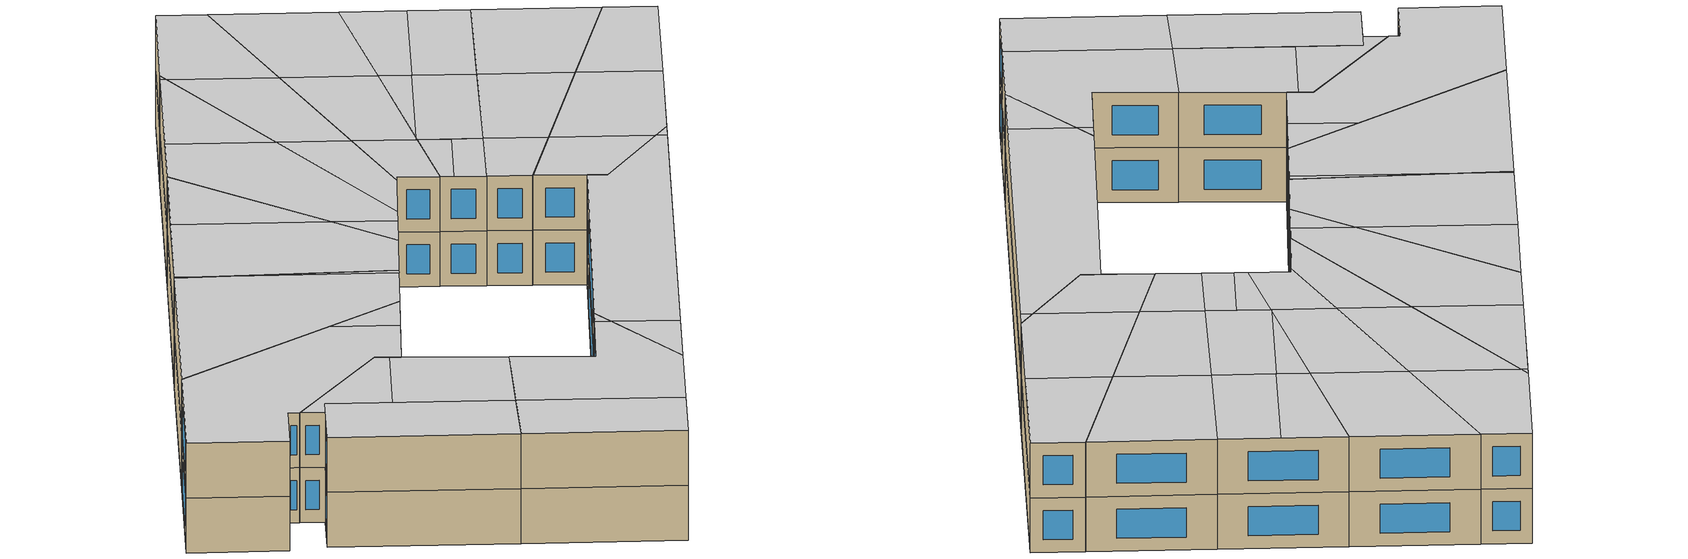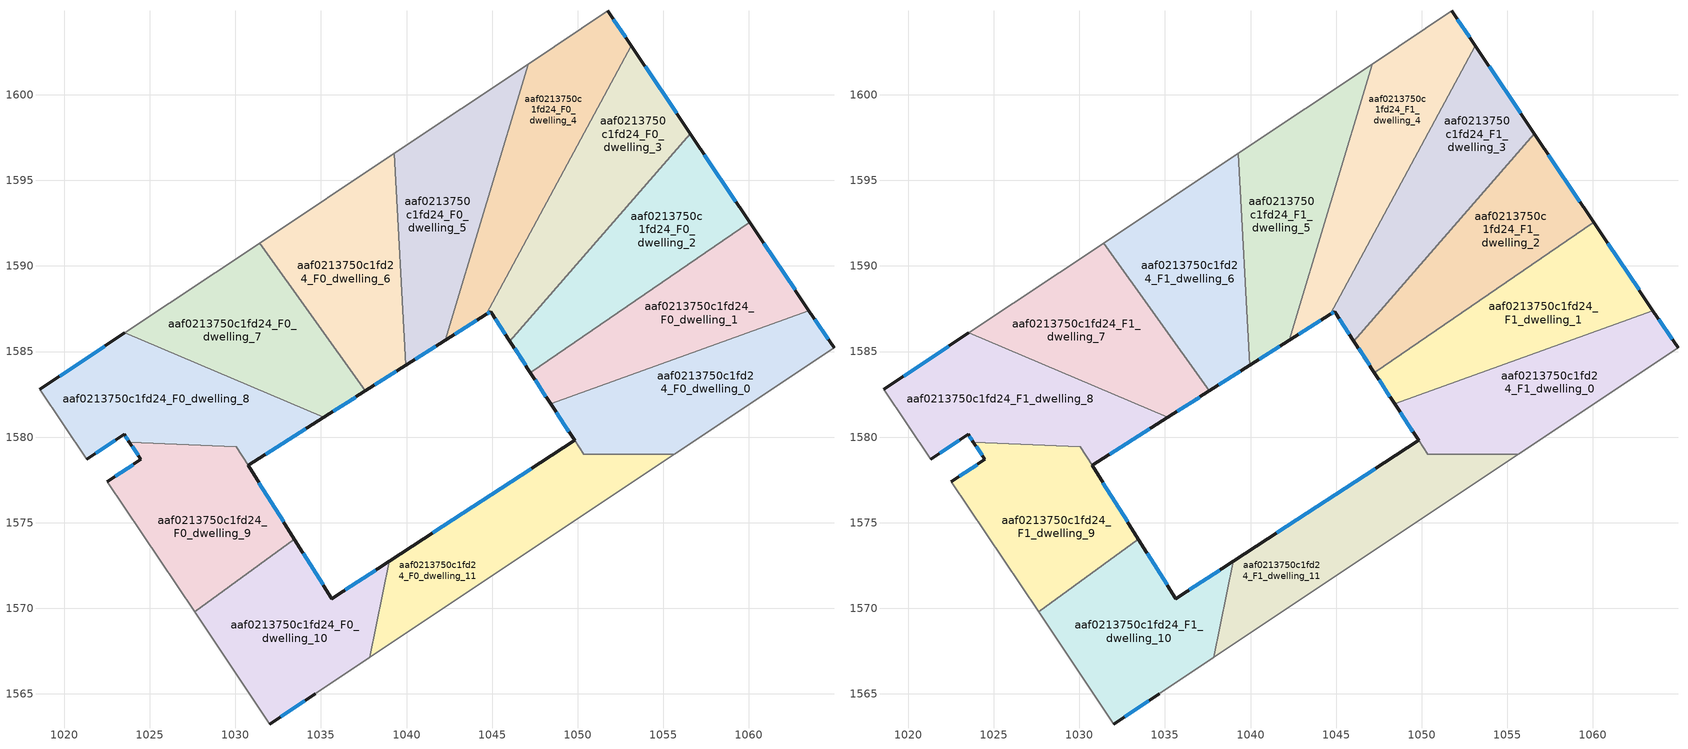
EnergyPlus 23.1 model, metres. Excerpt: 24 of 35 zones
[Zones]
aaf0213750c1fd24_F0_dwelling_0
 floor ground (EU_floor_Construction): 1063.51,1587.4 1064.98,1585.21 1055.64,1578.99 1050.35,1578.99 1048.42,1581.95 z0
 wall outside (EU_wall_Construction): 1064.98,1585.21 1063.51,1587.4 / 1048.42,1581.95 1049.82,1579.81 z0:3
 wall to aaf0213750c1fd24_F0_dwelling_1 (EU_wall_Construction): 1063.51,1587.4 1048.42,1581.95 z0:3
 wall adiabatic (EU_wall_Construction): 1055.64,1578.99 1064.98,1585.21 z0:3
 wall to aaf0213750c1fd24_F0_dwelling_11 (EU_wall_Construction): 1049.82,1579.81 1050.35,1578.99 1055.64,1578.99 z0:3
 window (EU_Window_Construction): 1064.63,1585.72 1063.85,1586.88 / 1048.75,1581.44 1049.49,1580.31 z0.7:2.3
aaf0213750c1fd24_F0_dwelling_1
 floor ground (EU_floor_Construction): 1060.05,1592.55 1063.51,1587.4 1048.42,1581.95 1047.23,1583.77 z0
 wall outside (EU_wall_Construction): 1047.23,1583.77 1048.42,1581.95 / 1063.51,1587.4 1060.05,1592.55 z0:3
 wall to aaf0213750c1fd24_F0_dwelling_2 (EU_wall_Construction): 1060.05,1592.55 1047.23,1583.77 z0:3
 window (EU_Window_Construction): 1047.51,1583.34 1048.15,1582.37 / 1062.7,1588.61 1060.86,1591.34 z0.7:2.3
aaf0213750c1fd24_F0_dwelling_10
 floor ground (EU_floor_Construction): 1038.99,1572.75 1037.85,1567.14 1034.67,1565.02 1032.02,1563.24 1027.62,1569.8 1033.45,1574.04 1035.64,1570.56 z0
 wall outside (EU_wall_Construction): 1038.99,1572.75 1035.64,1570.56 1033.45,1574.04 / 1032.02,1563.24 1034.67,1565.02 z0:3
 wall adiabatic (EU_wall_Construction): 1027.62,1569.8 1032.02,1563.24 / 1034.67,1565.02 1037.85,1567.14 z0:3
 wall to aaf0213750c1fd24_F0_dwelling_9 (EU_wall_Construction): 1033.45,1574.04 1027.62,1569.8 z0:3
 wall to aaf0213750c1fd24_F0_dwelling_11 (EU_wall_Construction): 1037.85,1567.14 1038.99,1572.75 z0:3
 window (EU_Window_Construction): 1035.12,1571.38 1033.97,1573.23 / 1038.2,1572.24 1036.42,1571.08 / 1032.64,1563.66 1034.05,1564.6 z0.7:2.3
aaf0213750c1fd24_F0_dwelling_11
 floor ground (EU_floor_Construction): 1055.64,1578.99 1037.85,1567.14 1038.99,1572.75 1049.82,1579.81 1050.35,1578.99 z0
 wall outside (EU_wall_Construction): 1049.82,1579.81 1038.99,1572.75 z0:3
 wall adiabatic (EU_wall_Construction): 1037.85,1567.14 1055.64,1578.99 z0:3
 window (EU_Window_Construction): 1047.27,1578.15 1041.53,1574.41 z0.7:2.3
aaf0213750c1fd24_F0_dwelling_2
 floor ground (EU_floor_Construction): 1056.59,1597.71 1060.05,1592.55 1047.23,1583.77 1046.03,1585.62 z0
 wall outside (EU_wall_Construction): 1046.03,1585.62 1047.23,1583.77 / 1060.05,1592.55 1056.59,1597.71 z0:3
 wall to aaf0213750c1fd24_F0_dwelling_3 (EU_wall_Construction): 1056.59,1597.71 1046.03,1585.62 z0:3
 window (EU_Window_Construction): 1046.32,1585.18 1046.95,1584.21 / 1059.24,1593.76 1057.4,1596.5 z0.7:2.3
aaf0213750c1fd24_F0_dwelling_3
 floor ground (EU_floor_Construction): 1053.13,1602.88 1056.59,1597.71 1046.03,1585.62 1044.92,1587.33 1044.66,1587.17 z0
 wall outside (EU_wall_Construction): 1044.66,1587.17 1044.92,1587.33 1046.03,1585.62 / 1056.59,1597.71 1053.13,1602.88 z0:3
 wall to aaf0213750c1fd24_F0_dwelling_4 (EU_wall_Construction): 1053.13,1602.88 1044.66,1587.17 z0:3
 window (EU_Window_Construction): 1045.18,1586.93 1045.77,1586.02 / 1044.72,1587.21 1044.86,1587.3 / 1055.78,1598.93 1053.94,1601.66 z0.7:2.3
aaf0213750c1fd24_F0_dwelling_4
 floor ground (EU_floor_Construction): 1051.77,1604.9 1053.13,1602.88 1044.66,1587.17 1042.25,1585.65 1047.11,1601.79 z0
 wall outside (EU_wall_Construction): 1042.25,1585.65 1044.66,1587.17 / 1053.13,1602.88 1051.77,1604.9 z0:3
 wall to aaf0213750c1fd24_F0_dwelling_5 (EU_wall_Construction): 1047.11,1601.79 1042.25,1585.65 z0:3
 wall adiabatic (EU_wall_Construction): 1051.77,1604.9 1047.11,1601.79 z0:3
 window (EU_Window_Construction): 1042.82,1586.01 1044.1,1586.82 / 1052.81,1603.35 1052.09,1604.43 z0.7:2.3
aaf0213750c1fd24_F0_dwelling_5
 floor ground (EU_floor_Construction): 1047.11,1601.79 1042.25,1585.65 1039.96,1584.2 1039.27,1596.57 z0
 wall outside (EU_wall_Construction): 1039.96,1584.2 1042.25,1585.65 z0:3
 wall to aaf0213750c1fd24_F0_dwelling_6 (EU_wall_Construction): 1039.27,1596.57 1039.96,1584.2 z0:3
 wall adiabatic (EU_wall_Construction): 1047.11,1601.79 1039.27,1596.57 z0:3
 window (EU_Window_Construction): 1040.5,1584.54 1041.72,1585.31 z0.7:2.3
aaf0213750c1fd24_F0_dwelling_6
 floor ground (EU_floor_Construction): 1039.27,1596.57 1039.96,1584.2 1037.6,1582.7 1031.42,1591.34 z0
 wall outside (EU_wall_Construction): 1037.6,1582.7 1039.96,1584.2 z0:3
 wall to aaf0213750c1fd24_F0_dwelling_7 (EU_wall_Construction): 1031.42,1591.34 1037.6,1582.7 z0:3
 wall adiabatic (EU_wall_Construction): 1039.27,1596.57 1031.42,1591.34 z0:3
 window (EU_Window_Construction): 1038.16,1583.05 1039.41,1583.85 z0.7:2.3
aaf0213750c1fd24_F0_dwelling_7
 floor ground (EU_floor_Construction): 1031.42,1591.34 1037.6,1582.7 1035.16,1581.16 1023.54,1586.09 z0
 wall outside (EU_wall_Construction): 1035.16,1581.16 1037.6,1582.7 z0:3
 wall to aaf0213750c1fd24_F0_dwelling_8 (EU_wall_Construction): 1023.54,1586.09 1035.16,1581.16 z0:3
 wall adiabatic (EU_wall_Construction): 1031.42,1591.34 1023.54,1586.09 z0:3
 window (EU_Window_Construction): 1035.73,1581.52 1037.03,1582.34 z0.7:2.3
aaf0213750c1fd24_F0_dwelling_8
 floor ground (EU_floor_Construction): 1035.16,1581.16 1030.74,1578.36 1030.07,1579.44 1023.8,1579.72 1023.49,1580.17 1021.32,1578.72 1018.59,1582.79 1023.54,1586.09 z0
 wall outside (EU_wall_Construction): 1021.32,1578.72 1023.49,1580.17 1023.8,1579.72 / 1023.54,1586.09 1018.59,1582.79 / 1030.74,1578.36 1035.16,1581.16 z0:3
 wall adiabatic (EU_wall_Construction): 1018.59,1582.79 1021.32,1578.72 z0:3
 wall to aaf0213750c1fd24_F0_dwelling_9 (EU_wall_Construction): 1030.07,1579.44 1030.74,1578.36 / 1023.8,1579.72 1030.06,1579.44 z0:3
 window (EU_Window_Construction): 1023.57,1580.07 1023.73,1579.82 / 1021.83,1579.06 1022.98,1579.83 / 1022.38,1585.31 1019.75,1583.56 / 1031.78,1579.02 1034.12,1580.5 z0.7:2.3
aaf0213750c1fd24_F0_dwelling_9
 floor ground (EU_floor_Construction): 1030.06,1579.44 1033.45,1574.04 1027.62,1569.8 1022.52,1577.4 1024.48,1578.7 1023.8,1579.72 z0
 wall outside (EU_wall_Construction): 1023.8,1579.72 1024.48,1578.7 1022.52,1577.4 / 1033.45,1574.04 1030.74,1578.36 z0:3
 wall adiabatic (EU_wall_Construction): 1022.52,1577.4 1027.62,1569.8 z0:3
 window (EU_Window_Construction): 1024.02,1578.4 1022.98,1577.7 / 1023.96,1579.48 1024.32,1578.94 / 1032.82,1575.06 1031.38,1577.35 z0.7:2.3
aaf0213750c1fd24_F1_dwelling_0
 floor to aaf0213750c1fd24_F0_dwelling_0 (EU_floor_Construction): 1063.51,1587.4 1064.98,1585.21 1055.64,1578.99 1050.35,1578.99 1048.42,1581.95 z3
 wall outside (EU_wall_Construction): 1064.98,1585.21 1063.51,1587.4 / 1048.42,1581.95 1049.82,1579.81 z3:6
 wall to aaf0213750c1fd24_F1_dwelling_1 (EU_wall_Construction): 1063.51,1587.4 1048.42,1581.95 z3:6
 wall adiabatic (EU_wall_Construction): 1055.64,1578.99 1064.98,1585.21 z3:6
 wall to aaf0213750c1fd24_F1_dwelling_11 (EU_wall_Construction): 1049.82,1579.81 1050.35,1578.99 1055.64,1578.99 z3:6
 window (EU_Window_Construction): 1064.63,1585.72 1063.85,1586.88 / 1048.75,1581.44 1049.49,1580.31 z3.7:5.3
 ceiling to aaf0213750c1fd24_F2_dwelling_2 (EU_floor_Construction): 1059.95,1581.86 1057.67,1585.29 1051.85,1583.18 1054.65,1578.99 1055.64,1578.99 z6
 ceiling to aaf0213750c1fd24_F2_dwelling_0 (EU_floor_Construction): 1064.98,1585.21 1063.51,1587.4 1057.67,1585.29 1059.95,1581.86 z6
 ceiling to aaf0213750c1fd24_F2_dwelling_4 (EU_floor_Construction): 1054.65,1578.99 1051.85,1583.18 1048.43,1581.95 1050.35,1578.99 z6
aaf0213750c1fd24_F1_dwelling_1
 floor to aaf0213750c1fd24_F0_dwelling_1 (EU_floor_Construction): 1060.05,1592.55 1063.51,1587.4 1048.42,1581.95 1047.23,1583.77 z3
 wall outside (EU_wall_Construction): 1047.23,1583.77 1048.42,1581.95 / 1063.51,1587.4 1060.05,1592.55 z3:6
 wall to aaf0213750c1fd24_F1_dwelling_2 (EU_wall_Construction): 1060.05,1592.55 1047.23,1583.77 z3:6
 window (EU_Window_Construction): 1047.51,1583.34 1048.15,1582.37 / 1062.7,1588.61 1060.86,1591.34 z3.7:5.3
 ceiling to aaf0213750c1fd24_F2_dwelling_0 (EU_floor_Construction): 1063.51,1587.4 1060.05,1592.55 1055.09,1589.15 1057.67,1585.29 z6
 ceiling to aaf0213750c1fd24_F2_dwelling_2 (EU_floor_Construction): 1057.67,1585.29 1055.09,1589.15 1050.14,1585.76 1051.85,1583.18 z6
 ceiling to aaf0213750c1fd24_F2_dwelling_4 (EU_floor_Construction): 1051.85,1583.18 1050.14,1585.76 1047.24,1583.77 1048.43,1581.95 z6
aaf0213750c1fd24_F1_dwelling_10
 floor to aaf0213750c1fd24_F0_dwelling_10 (EU_floor_Construction): 1038.99,1572.75 1037.85,1567.14 1034.67,1565.02 1032.02,1563.24 1027.62,1569.8 1033.45,1574.04 1035.64,1570.56 z3
 wall outside (EU_wall_Construction): 1038.99,1572.75 1035.64,1570.56 1033.45,1574.04 / 1032.02,1563.24 1034.67,1565.02 z3:6
 wall adiabatic (EU_wall_Construction): 1027.62,1569.8 1032.02,1563.24 / 1034.67,1565.02 1037.85,1567.14 z3:6
 wall to aaf0213750c1fd24_F1_dwelling_9 (EU_wall_Construction): 1033.45,1574.04 1027.62,1569.8 z3:6
 wall to aaf0213750c1fd24_F1_dwelling_11 (EU_wall_Construction): 1037.85,1567.14 1038.99,1572.75 z3:6
 window (EU_Window_Construction): 1035.12,1571.38 1033.97,1573.23 / 1038.2,1572.24 1036.42,1571.08 / 1032.64,1563.66 1034.05,1564.6 z3.7:5.3
 ceiling to aaf0213750c1fd24_F2_dwelling_8 (EU_floor_Construction): 1037.85,1567.14 1038.77,1571.66 1038.33,1572.32 1035.64,1570.56 1033.45,1574.04 1030.14,1571.63 1034.58,1564.96 1034.67,1565.02 z6
 ceiling to aaf0213750c1fd24_F2_dwelling_4 (EU_floor_Construction): 1038.77,1571.66 1038.99,1572.75 1038.33,1572.32 z6
 ceiling to aaf0213750c1fd24_F2_dwelling_10 (EU_floor_Construction): 1034.58,1564.96 1030.14,1571.63 1027.62,1569.8 1032.02,1563.24 z6
aaf0213750c1fd24_F1_dwelling_11
 floor to aaf0213750c1fd24_F0_dwelling_11 (EU_floor_Construction): 1055.64,1578.99 1037.85,1567.14 1038.99,1572.75 1049.82,1579.81 1050.35,1578.99 z3
 wall outside (EU_wall_Construction): 1049.82,1579.81 1038.99,1572.75 z3:6
 wall adiabatic (EU_wall_Construction): 1037.85,1567.14 1055.64,1578.99 z3:6
 window (EU_Window_Construction): 1047.27,1578.15 1041.53,1574.41 z3.7:5.3
 ceiling to aaf0213750c1fd24_F2_dwelling_4 (EU_floor_Construction): 1054.95,1578.53 1054.65,1578.99 1050.35,1578.99 1049.82,1579.81 1038.99,1572.75 1038.77,1571.66 1040.58,1568.95 z6
 ceiling to aaf0213750c1fd24_F2_dwelling_2 (EU_floor_Construction): 1055.64,1578.99 1054.65,1578.99 1054.95,1578.53 z6
 ceiling to aaf0213750c1fd24_F2_dwelling_8 (EU_floor_Construction): 1040.58,1568.95 1038.77,1571.66 1037.85,1567.14 z6
aaf0213750c1fd24_F1_dwelling_2
 floor to aaf0213750c1fd24_F0_dwelling_2 (EU_floor_Construction): 1056.59,1597.71 1060.05,1592.55 1047.23,1583.77 1046.03,1585.62 z3
 wall outside (EU_wall_Construction): 1046.03,1585.62 1047.23,1583.77 / 1060.05,1592.55 1056.59,1597.71 z3:6
 wall to aaf0213750c1fd24_F1_dwelling_3 (EU_wall_Construction): 1056.59,1597.71 1046.03,1585.62 z3:6
 window (EU_Window_Construction): 1046.32,1585.18 1046.95,1584.21 / 1059.24,1593.76 1057.4,1596.5 z3.7:5.3
 ceiling to aaf0213750c1fd24_F2_dwelling_3 (EU_floor_Construction): 1053.38,1591.73 1052.51,1593.03 1048.57,1588.53 z6
 ceiling to aaf0213750c1fd24_F2_dwelling_0 (EU_floor_Construction): 1060.05,1592.55 1058.39,1595.03 1053.39,1591.7 1055.09,1589.15 z6
 ceiling to aaf0213750c1fd24_F2_dwelling_2 (EU_floor_Construction): 1055.09,1589.15 1053.38,1591.73 1048.57,1588.53 1048.41,1588.34 1050.14,1585.76 z6
 ceiling to aaf0213750c1fd24_F2_dwelling_1 (EU_floor_Construction): 1058.39,1595.03 1056.59,1597.71 1052.51,1593.03 1053.39,1591.7 z6
 ceiling to aaf0213750c1fd24_F2_dwelling_5 (EU_floor_Construction): 1049.3,1587.01 1048.41,1588.34 1046.04,1585.62 1046.39,1585.07 z6
 ceiling to aaf0213750c1fd24_F2_dwelling_4 (EU_floor_Construction): 1050.14,1585.76 1049.3,1587.01 1046.39,1585.07 1047.24,1583.77 z6
aaf0213750c1fd24_F1_dwelling_3
 floor to aaf0213750c1fd24_F0_dwelling_3 (EU_floor_Construction): 1053.13,1602.88 1056.59,1597.71 1046.03,1585.62 1044.92,1587.33 1044.66,1587.17 z3
 wall outside (EU_wall_Construction): 1044.66,1587.17 1044.92,1587.33 1046.03,1585.62 / 1056.59,1597.71 1053.13,1602.88 z3:6
 wall to aaf0213750c1fd24_F1_dwelling_4 (EU_wall_Construction): 1053.13,1602.88 1044.66,1587.17 z3:6
 window (EU_Window_Construction): 1045.18,1586.93 1045.77,1586.02 / 1044.72,1587.21 1044.86,1587.3 / 1055.78,1598.93 1053.94,1601.66 z3.7:5.3
 ceiling to aaf0213750c1fd24_F2_dwelling_5 (EU_floor_Construction): 1046.04,1585.62 1048.41,1588.34 1046.69,1590.93 1044.66,1587.18 1044.92,1587.33 z6
 ceiling to aaf0213750c1fd24_F2_dwelling_3 (EU_floor_Construction): 1048.57,1588.53 1052.51,1593.03 1049.91,1596.92 1046.69,1590.93 1048.38,1588.4 z6
 ceiling adiabatic (EU_roof_Construction): 1052.51,1593.03 1048.57,1588.53 1048.38,1588.4 1046.69,1590.93 1048.41,1588.34 1056.59,1597.71 1053.13,1602.88 1049.91,1596.92 z6
aaf0213750c1fd24_F1_dwelling_4
 floor to aaf0213750c1fd24_F0_dwelling_4 (EU_floor_Construction): 1051.77,1604.9 1053.13,1602.88 1044.66,1587.17 1042.25,1585.65 1047.11,1601.79 z3
 wall outside (EU_wall_Construction): 1042.25,1585.65 1044.66,1587.17 / 1053.13,1602.88 1051.77,1604.9 z3:6
 wall to aaf0213750c1fd24_F1_dwelling_5 (EU_wall_Construction): 1047.11,1601.79 1042.25,1585.65 z3:6
 wall adiabatic (EU_wall_Construction): 1051.77,1604.9 1047.11,1601.79 z3:6
 window (EU_Window_Construction): 1042.82,1586.01 1044.1,1586.82 / 1052.81,1603.35 1052.09,1604.43 z3.7:5.3
 ceiling to aaf0213750c1fd24_F2_dwelling_1 (EU_floor_Construction): 1049.91,1596.92 1053.13,1602.88 1051.77,1604.9 1047.11,1601.79 1046.97,1601.33 z6
 ceiling to aaf0213750c1fd24_F2_dwelling_3 (EU_floor_Construction): 1046.69,1590.93 1049.91,1596.92 1046.97,1601.33 1044.73,1593.87 z6
 ceiling to aaf0213750c1fd24_F2_dwelling_5 (EU_floor_Construction): 1044.66,1587.18 1046.69,1590.93 1044.73,1593.87 1042.25,1585.65 z6
aaf0213750c1fd24_F1_dwelling_5
 floor to aaf0213750c1fd24_F0_dwelling_5 (EU_floor_Construction): 1047.11,1601.79 1042.25,1585.65 1039.96,1584.2 1039.27,1596.57 z3
 wall outside (EU_wall_Construction): 1039.96,1584.2 1042.25,1585.65 z3:6
 wall to aaf0213750c1fd24_F1_dwelling_6 (EU_wall_Construction): 1039.27,1596.57 1039.96,1584.2 z3:6
 wall adiabatic (EU_wall_Construction): 1047.11,1601.79 1039.27,1596.57 z3:6
 window (EU_Window_Construction): 1040.5,1584.54 1041.72,1585.31 z3.7:5.3
 ceiling to aaf0213750c1fd24_F2_dwelling_6 (EU_floor_Construction): 1041.49,1585.16 1039.77,1587.74 1039.96,1584.2 z6
 ceiling to aaf0213750c1fd24_F2_dwelling_5 (EU_floor_Construction): 1042.25,1585.65 1044.73,1593.87 1041.8,1598.26 1039.27,1596.57 1039.77,1587.74 1041.49,1585.16 z6
 ceiling to aaf0213750c1fd24_F2_dwelling_1 (EU_floor_Construction): 1046.97,1601.33 1047.11,1601.79 1046.8,1601.59 z6
 ceiling to aaf0213750c1fd24_F2_dwelling_3 (EU_floor_Construction): 1044.73,1593.87 1046.97,1601.33 1046.8,1601.59 1041.8,1598.26 z6
aaf0213750c1fd24_F1_dwelling_6
 floor to aaf0213750c1fd24_F0_dwelling_6 (EU_floor_Construction): 1039.27,1596.57 1039.96,1584.2 1037.6,1582.7 1031.42,1591.34 z3
 wall outside (EU_wall_Construction): 1037.6,1582.7 1039.96,1584.2 z3:6
 wall to aaf0213750c1fd24_F1_dwelling_7 (EU_wall_Construction): 1031.42,1591.34 1037.6,1582.7 z3:6
 wall adiabatic (EU_wall_Construction): 1039.27,1596.57 1031.42,1591.34 z3:6
 window (EU_Window_Construction): 1038.16,1583.05 1039.41,1583.85 z3.7:5.3
 ceiling to aaf0213750c1fd24_F2_dwelling_7 (EU_floor_Construction): 1032.95,1589.19 1031.49,1591.39 1031.42,1591.34 z6
 ceiling to aaf0213750c1fd24_F2_dwelling_6 (EU_floor_Construction): 1039.96,1584.2 1039.77,1587.74 1035.54,1594.08 1031.49,1591.39 1032.95,1589.19 1037.6,1582.7 z6
 ceiling to aaf0213750c1fd24_F2_dwelling_5 (EU_floor_Construction): 1039.77,1587.74 1039.27,1596.57 1035.54,1594.08 z6
aaf0213750c1fd24_F1_dwelling_7
 floor to aaf0213750c1fd24_F0_dwelling_7 (EU_floor_Construction): 1031.42,1591.34 1037.6,1582.7 1035.16,1581.16 1023.54,1586.09 z3
 wall outside (EU_wall_Construction): 1035.16,1581.16 1037.6,1582.7 z3:6
 wall to aaf0213750c1fd24_F1_dwelling_8 (EU_wall_Construction): 1023.54,1586.09 1035.16,1581.16 z3:6
 wall adiabatic (EU_wall_Construction): 1031.42,1591.34 1023.54,1586.09 z3:6
 window (EU_Window_Construction): 1035.73,1581.52 1037.03,1582.34 z3.7:5.3
 ceiling to aaf0213750c1fd24_F2_dwelling_6 (EU_floor_Construction): 1037.6,1582.7 1032.95,1589.19 1037.38,1582.56 z6
 ceiling adiabatic (EU_roof_Construction): 1037.38,1582.56 1032.95,1589.19 1031.42,1591.34 1023.54,1586.09 1035.16,1581.16 1037.6,1582.7 z6
aaf0213750c1fd24_F1_dwelling_8
 floor to aaf0213750c1fd24_F0_dwelling_8 (EU_floor_Construction): 1035.16,1581.16 1030.74,1578.36 1030.07,1579.44 1023.8,1579.72 1023.49,1580.17 1021.32,1578.72 1018.59,1582.79 1023.54,1586.09 z3
 wall outside (EU_wall_Construction): 1021.32,1578.72 1023.49,1580.17 1023.8,1579.72 / 1023.54,1586.09 1018.59,1582.79 / 1030.74,1578.36 1035.16,1581.16 z3:6
 wall adiabatic (EU_wall_Construction): 1018.59,1582.79 1021.32,1578.72 z3:6
 wall to aaf0213750c1fd24_F1_dwelling_9 (EU_wall_Construction): 1030.07,1579.44 1030.74,1578.36 / 1023.8,1579.72 1030.06,1579.44 z3:6
 window (EU_Window_Construction): 1023.57,1580.07 1023.73,1579.82 / 1021.83,1579.06 1022.98,1579.83 / 1022.38,1585.31 1019.75,1583.56 / 1031.78,1579.02 1034.12,1580.5 z3.7:5.3
 ceiling to aaf0213750c1fd24_F2_dwelling_9 (EU_floor_Construction): 1033.25,1579.95 1031.37,1582.76 1023.54,1586.09 1018.59,1582.79 1021.32,1578.72 1023.49,1580.17 1023.58,1580.05 1023.6,1580.02 1023.8,1579.72 1030.07,1579.44 1030.74,1578.36 z6
 ceiling to aaf0213750c1fd24_F2_dwelling_7 (EU_floor_Construction): 1035.16,1581.16 1031.37,1582.76 1033.25,1579.95 z6
aaf0213750c1fd24_F1_dwelling_9
 floor to aaf0213750c1fd24_F0_dwelling_9 (EU_floor_Construction): 1030.06,1579.44 1033.45,1574.04 1027.62,1569.8 1022.52,1577.4 1024.48,1578.7 1023.8,1579.72 z3
 wall outside (EU_wall_Construction): 1023.8,1579.72 1024.48,1578.7 1022.52,1577.4 / 1033.45,1574.04 1030.74,1578.36 z3:6
 wall adiabatic (EU_wall_Construction): 1022.52,1577.4 1027.62,1569.8 z3:6
 window (EU_Window_Construction): 1024.02,1578.4 1022.98,1577.7 / 1023.96,1579.48 1024.32,1578.94 / 1032.82,1575.06 1031.38,1577.35 z3.7:5.3
 ceiling to aaf0213750c1fd24_F2_dwelling_10 (EU_floor_Construction): 1030.14,1571.63 1025.13,1579.14 1022.52,1577.4 1027.62,1569.8 z6
 ceiling to aaf0213750c1fd24_F2_dwelling_8 (EU_floor_Construction): 1033.45,1574.04 1030.48,1578.78 1030.45,1578.82 1026.92,1576.46 1030.14,1571.63 z6
 ceiling to aaf0213750c1fd24_F2_dwelling_9 (EU_floor_Construction): 1030.45,1578.82 1030.06,1579.44 1023.8,1579.72 1024.19,1579.14 1024.23,1579.08 1024.37,1578.87 1024.4,1578.83 1024.48,1578.7 1025.13,1579.14 1026.92,1576.46 z6
[Building]
EU S2 Campaign: North Axis=0; Terrain=City; Solar Distribution=FullExterior
[Site:Location]
Budapest.Ferenc.Liszt.Intl.AP: Latitude=47.437; Longitude=19.256; Time Zone=1; Elevation=185
[SizingPeriod:WeatherFileDays]
AnnualSizingPeriod: Begin Month=1; Begin Day of Month=1; End Month=12; End Day of Month=31; Day of Week for Start Day=Monday; Use Weather File Daylight Saving Period=No; Use Weather File Rain and Snow Indicators=No
[MATERIAL]
EU_InternalMass_Material: Roughness=MediumRough; Thickness=0.1; Conductivity=1; Density=1800; Specific Heat=900; Thermal Absorptance=0.9; Solar Absorptance=0.7; Visible Absorptance=0.7
[MATERIAL:NOMASS] Roughness=MediumRough; Thermal Absorptance=0.9; Solar Absorptance=0.7; Visible Absorptance=0.7
Name | Thermal Resistance
EU_wall_NoMass | 0.832559
EU_roof_NoMass | 1.39638
EU_floor_NoMass | 0.872794
[WINDOWMATERIAL:SIMPLEGLAZINGSYSTEM]
EU_Window_SimpleGlazing: UFactor=2.79869; Solar Heat Gain Coefficient=0.75; Visible Transmittance=0.75
[CONSTRUCTION]
EU_wall_Construction: EU_wall_NoMass
EU_roof_Construction: EU_roof_NoMass
EU_floor_Construction: EU_floor_NoMass
EU_Window_Construction: EU_Window_SimpleGlazing
EU_InternalMass_Construction: EU_InternalMass_Material
[ZONE] Type=1; Multiplier=1; Ceiling Height=autocalculate; Floor Area=autocalculate; Part of Total Floor Area=Yes
Name | Volume
aaf0213750c1fd24_F0_dwelling_0; aaf0213750c1fd24_F1_dwelling_0 | 193.585
aaf0213750c1fd24_F0_dwelling_1; aaf0213750c1fd24_F1_dwelling_1 | 195.757
aaf0213750c1fd24_F0_dwelling_10; aaf0213750c1fd24_F1_dwelling_10 | 195.761
aaf0213750c1fd24_F0_dwelling_11; aaf0213750c1fd24_F1_dwelling_11 | 197.931
aaf0213750c1fd24_F0_dwelling_2; aaf0213750c1fd24_F1_dwelling_2 | 195.759
aaf0213750c1fd24_F0_dwelling_3; aaf0213750c1fd24_F1_dwelling_3 | 195.727
aaf0213750c1fd24_F0_dwelling_4; aaf0213750c1fd24_F1_dwelling_4 | 195.766
aaf0213750c1fd24_F0_dwelling_5; aaf0213750c1fd24_F1_dwelling_5 | 195.731
aaf0213750c1fd24_F0_dwelling_6; aaf0213750c1fd24_F1_dwelling_6 | 195.748
aaf0213750c1fd24_F0_dwelling_7; aaf0213750c1fd24_F1_dwelling_7 | 195.753
aaf0213750c1fd24_F0_dwelling_8; aaf0213750c1fd24_F1_dwelling_8 | 203.106
aaf0213750c1fd24_F0_dwelling_9; aaf0213750c1fd24_F1_dwelling_9 | 188.355
[INTERNALMASS] Construction=EU_InternalMass_Construction
Name | Zone or ZoneList | Surface Area
aaf0213750c1fd24_F0_dwelling_0_EU_InternalMass | aaf0213750c1fd24_F0_dwelling_0 | 64.5295
aaf0213750c1fd24_F0_dwelling_1_EU_InternalMass | aaf0213750c1fd24_F0_dwelling_1 | 65.2522
aaf0213750c1fd24_F0_dwelling_2_EU_InternalMass | aaf0213750c1fd24_F0_dwelling_2 | 65.253
aaf0213750c1fd24_F0_dwelling_3_EU_InternalMass | aaf0213750c1fd24_F0_dwelling_3 | 65.2421
aaf0213750c1fd24_F0_dwelling_4_EU_InternalMass | aaf0213750c1fd24_F0_dwelling_4 | 65.2556
aaf0213750c1fd24_F0_dwelling_5_EU_InternalMass | aaf0213750c1fd24_F0_dwelling_5 | 65.2436
aaf0213750c1fd24_F0_dwelling_6_EU_InternalMass | aaf0213750c1fd24_F0_dwelling_6 | 65.2494
aaf0213750c1fd24_F0_dwelling_7_EU_InternalMass | aaf0213750c1fd24_F0_dwelling_7 | 65.2512
aaf0213750c1fd24_F0_dwelling_8_EU_InternalMass | aaf0213750c1fd24_F0_dwelling_8 | 67.703
aaf0213750c1fd24_F0_dwelling_9_EU_InternalMass | aaf0213750c1fd24_F0_dwelling_9 | 62.8039
aaf0213750c1fd24_F0_dwelling_10_EU_InternalMass | aaf0213750c1fd24_F0_dwelling_10 | 65.2539
aaf0213750c1fd24_F0_dwelling_11_EU_InternalMass | aaf0213750c1fd24_F0_dwelling_11 | 65.9765
aaf0213750c1fd24_F1_dwelling_0_EU_InternalMass | aaf0213750c1fd24_F1_dwelling_0 | 64.5295
aaf0213750c1fd24_F1_dwelling_1_EU_InternalMass | aaf0213750c1fd24_F1_dwelling_1 | 65.2522
aaf0213750c1fd24_F1_dwelling_2_EU_InternalMass | aaf0213750c1fd24_F1_dwelling_2 | 65.253
aaf0213750c1fd24_F1_dwelling_3_EU_InternalMass | aaf0213750c1fd24_F1_dwelling_3 | 65.2421
aaf0213750c1fd24_F1_dwelling_4_EU_InternalMass | aaf0213750c1fd24_F1_dwelling_4 | 65.2556
aaf0213750c1fd24_F1_dwelling_5_EU_InternalMass | aaf0213750c1fd24_F1_dwelling_5 | 65.2436
aaf0213750c1fd24_F1_dwelling_6_EU_InternalMass | aaf0213750c1fd24_F1_dwelling_6 | 65.2494
aaf0213750c1fd24_F1_dwelling_7_EU_InternalMass | aaf0213750c1fd24_F1_dwelling_7 | 65.2512
aaf0213750c1fd24_F1_dwelling_8_EU_InternalMass | aaf0213750c1fd24_F1_dwelling_8 | 67.703
aaf0213750c1fd24_F1_dwelling_9_EU_InternalMass | aaf0213750c1fd24_F1_dwelling_9 | 62.8039
aaf0213750c1fd24_F1_dwelling_10_EU_InternalMass | aaf0213750c1fd24_F1_dwelling_10 | 65.2539
aaf0213750c1fd24_F1_dwelling_11_EU_InternalMass | aaf0213750c1fd24_F1_dwelling_11 | 65.9765
[OTHEREQUIPMENT] Fuel Type=Electricity; Design Level Calculation Method=Watts/Area; Power per Zone Floor Area=1; Fraction Latent=0; Fraction Radiant=0; Fraction Lost=0; Carbon Dioxide Generation Rate=0; EndUse Subcategory=EU_Step8_InternalGains
Name | Zone or ZoneList or Space or SpaceList | Schedule
EU_Step8_InternalGain_aaf0213750c1fd24_F0_dwelling_0_f000 | aaf0213750c1fd24_F0_dwelling_0 | EU_Step8_GainSchedule_aaf0213750c1fd24_F0_dwelling_0_f000
EU_Step8_InternalGain_aaf0213750c1fd24_F0_dwelling_1_f000 | aaf0213750c1fd24_F0_dwelling_1 | EU_Step8_GainSchedule_aaf0213750c1fd24_F0_dwelling_1_f000
EU_Step8_InternalGain_aaf0213750c1fd24_F0_dwelling_2_f000 | aaf0213750c1fd24_F0_dwelling_2 | EU_Step8_GainSchedule_aaf0213750c1fd24_F0_dwelling_2_f000
EU_Step8_InternalGain_aaf0213750c1fd24_F0_dwelling_3_f000 | aaf0213750c1fd24_F0_dwelling_3 | EU_Step8_GainSchedule_aaf0213750c1fd24_F0_dwelling_3_f000
EU_Step8_InternalGain_aaf0213750c1fd24_F0_dwelling_4_f000 | aaf0213750c1fd24_F0_dwelling_4 | EU_Step8_GainSchedule_aaf0213750c1fd24_F0_dwelling_4_f000
EU_Step8_InternalGain_aaf0213750c1fd24_F0_dwelling_5_f000 | aaf0213750c1fd24_F0_dwelling_5 | EU_Step8_GainSchedule_aaf0213750c1fd24_F0_dwelling_5_f000
EU_Step8_InternalGain_aaf0213750c1fd24_F0_dwelling_6_f000 | aaf0213750c1fd24_F0_dwelling_6 | EU_Step8_GainSchedule_aaf0213750c1fd24_F0_dwelling_6_f000
EU_Step8_InternalGain_aaf0213750c1fd24_F0_dwelling_7_f000 | aaf0213750c1fd24_F0_dwelling_7 | EU_Step8_GainSchedule_aaf0213750c1fd24_F0_dwelling_7_f000
EU_Step8_InternalGain_aaf0213750c1fd24_F0_dwelling_8_f000 | aaf0213750c1fd24_F0_dwelling_8 | EU_Step8_GainSchedule_aaf0213750c1fd24_F0_dwelling_8_f000
EU_Step8_InternalGain_aaf0213750c1fd24_F0_dwelling_9_f000 | aaf0213750c1fd24_F0_dwelling_9 | EU_Step8_GainSchedule_aaf0213750c1fd24_F0_dwelling_9_f000
EU_Step8_InternalGain_aaf0213750c1fd24_F0_dwelling_10_f000 | aaf0213750c1fd24_F0_dwelling_10 | EU_Step8_GainSchedule_aaf0213750c1fd24_F0_dwelling_10_f000
EU_Step8_InternalGain_aaf0213750c1fd24_F0_dwelling_11_f000 | aaf0213750c1fd24_F0_dwelling_11 | EU_Step8_GainSchedule_aaf0213750c1fd24_F0_dwelling_11_f000
EU_Step8_InternalGain_aaf0213750c1fd24_F1_dwelling_0_f000 | aaf0213750c1fd24_F1_dwelling_0 | EU_Step8_GainSchedule_aaf0213750c1fd24_F1_dwelling_0_f000
EU_Step8_InternalGain_aaf0213750c1fd24_F1_dwelling_1_f000 | aaf0213750c1fd24_F1_dwelling_1 | EU_Step8_GainSchedule_aaf0213750c1fd24_F1_dwelling_1_f000
EU_Step8_InternalGain_aaf0213750c1fd24_F1_dwelling_2_f000 | aaf0213750c1fd24_F1_dwelling_2 | EU_Step8_GainSchedule_aaf0213750c1fd24_F1_dwelling_2_f000
EU_Step8_InternalGain_aaf0213750c1fd24_F1_dwelling_3_f000 | aaf0213750c1fd24_F1_dwelling_3 | EU_Step8_GainSchedule_aaf0213750c1fd24_F1_dwelling_3_f000
EU_Step8_InternalGain_aaf0213750c1fd24_F1_dwelling_4_f000 | aaf0213750c1fd24_F1_dwelling_4 | EU_Step8_GainSchedule_aaf0213750c1fd24_F1_dwelling_4_f000
EU_Step8_InternalGain_aaf0213750c1fd24_F1_dwelling_5_f000 | aaf0213750c1fd24_F1_dwelling_5 | EU_Step8_GainSchedule_aaf0213750c1fd24_F1_dwelling_5_f000
EU_Step8_InternalGain_aaf0213750c1fd24_F1_dwelling_6_f000 | aaf0213750c1fd24_F1_dwelling_6 | EU_Step8_GainSchedule_aaf0213750c1fd24_F1_dwelling_6_f000
EU_Step8_InternalGain_aaf0213750c1fd24_F1_dwelling_7_f000 | aaf0213750c1fd24_F1_dwelling_7 | EU_Step8_GainSchedule_aaf0213750c1fd24_F1_dwelling_7_f000
EU_Step8_InternalGain_aaf0213750c1fd24_F1_dwelling_8_f000 | aaf0213750c1fd24_F1_dwelling_8 | EU_Step8_GainSchedule_aaf0213750c1fd24_F1_dwelling_8_f000
EU_Step8_InternalGain_aaf0213750c1fd24_F1_dwelling_9_f000 | aaf0213750c1fd24_F1_dwelling_9 | EU_Step8_GainSchedule_aaf0213750c1fd24_F1_dwelling_9_f000
EU_Step8_InternalGain_aaf0213750c1fd24_F1_dwelling_10_f000 | aaf0213750c1fd24_F1_dwelling_10 | EU_Step8_GainSchedule_aaf0213750c1fd24_F1_dwelling_10_f000
EU_Step8_InternalGain_aaf0213750c1fd24_F1_dwelling_11_f000 | aaf0213750c1fd24_F1_dwelling_11 | EU_Step8_GainSchedule_aaf0213750c1fd24_F1_dwelling_11_f000
[ZONEVENTILATION:DESIGNFLOWRATE] Schedule=EU_AlwaysOn; Design Flow Rate Calculation Method=AirChanges/Hour; Air Changes per Hour=0.475469; Ventilation Type=Natural; Fan Pressure Rise=0; Fan Total Efficiency=1; Constant Term Coefficient=1; Temperature Term Coefficient=0; Velocity Term Coefficient=0; Velocity Squared Term Coefficient=0; Minimum Indoor Temperature=-100; Maximum Indoor Temperature=100; Delta Temperature=-100; Minimum Outdoor Temperature=-100; Maximum Outdoor Temperature=100; Maximum Wind Speed=40
Name | Zone or ZoneList or Space or SpaceList
EU_ConstantAir_aaf0213750c1fd24_F0_dwelling_0 | aaf0213750c1fd24_F0_dwelling_0
EU_ConstantAir_aaf0213750c1fd24_F0_dwelling_1 | aaf0213750c1fd24_F0_dwelling_1
EU_ConstantAir_aaf0213750c1fd24_F0_dwelling_2 | aaf0213750c1fd24_F0_dwelling_2
EU_ConstantAir_aaf0213750c1fd24_F0_dwelling_3 | aaf0213750c1fd24_F0_dwelling_3
EU_ConstantAir_aaf0213750c1fd24_F0_dwelling_4 | aaf0213750c1fd24_F0_dwelling_4
EU_ConstantAir_aaf0213750c1fd24_F0_dwelling_5 | aaf0213750c1fd24_F0_dwelling_5
EU_ConstantAir_aaf0213750c1fd24_F0_dwelling_6 | aaf0213750c1fd24_F0_dwelling_6
EU_ConstantAir_aaf0213750c1fd24_F0_dwelling_7 | aaf0213750c1fd24_F0_dwelling_7
EU_ConstantAir_aaf0213750c1fd24_F0_dwelling_8 | aaf0213750c1fd24_F0_dwelling_8
EU_ConstantAir_aaf0213750c1fd24_F0_dwelling_9 | aaf0213750c1fd24_F0_dwelling_9
EU_ConstantAir_aaf0213750c1fd24_F0_dwelling_10 | aaf0213750c1fd24_F0_dwelling_10
EU_ConstantAir_aaf0213750c1fd24_F0_dwelling_11 | aaf0213750c1fd24_F0_dwelling_11
EU_ConstantAir_aaf0213750c1fd24_F1_dwelling_0 | aaf0213750c1fd24_F1_dwelling_0
EU_ConstantAir_aaf0213750c1fd24_F1_dwelling_1 | aaf0213750c1fd24_F1_dwelling_1
EU_ConstantAir_aaf0213750c1fd24_F1_dwelling_2 | aaf0213750c1fd24_F1_dwelling_2
EU_ConstantAir_aaf0213750c1fd24_F1_dwelling_3 | aaf0213750c1fd24_F1_dwelling_3
EU_ConstantAir_aaf0213750c1fd24_F1_dwelling_4 | aaf0213750c1fd24_F1_dwelling_4
EU_ConstantAir_aaf0213750c1fd24_F1_dwelling_5 | aaf0213750c1fd24_F1_dwelling_5
EU_ConstantAir_aaf0213750c1fd24_F1_dwelling_6 | aaf0213750c1fd24_F1_dwelling_6
EU_ConstantAir_aaf0213750c1fd24_F1_dwelling_7 | aaf0213750c1fd24_F1_dwelling_7
EU_ConstantAir_aaf0213750c1fd24_F1_dwelling_8 | aaf0213750c1fd24_F1_dwelling_8
EU_ConstantAir_aaf0213750c1fd24_F1_dwelling_9 | aaf0213750c1fd24_F1_dwelling_9
EU_ConstantAir_aaf0213750c1fd24_F1_dwelling_10 | aaf0213750c1fd24_F1_dwelling_10
EU_ConstantAir_aaf0213750c1fd24_F1_dwelling_11 | aaf0213750c1fd24_F1_dwelling_11
[HVACTEMPLATE:THERMOSTAT] Constant Heating Setpoint=20; Constant Cooling Setpoint=50
EU_HeatOnly_aaf0213750c1fd24_F0_dwelling_0; EU_HeatOnly_aaf0213750c1fd24_F0_dwelling_1; EU_HeatOnly_aaf0213750c1fd24_F0_dwelling_2; EU_HeatOnly_aaf0213750c1fd24_F0_dwelling_3; EU_HeatOnly_aaf0213750c1fd24_F0_dwelling_4; EU_HeatOnly_aaf0213750c1fd24_F0_dwelling_5; EU_HeatOnly_aaf0213750c1fd24_F0_dwelling_6; EU_HeatOnly_aaf0213750c1fd24_F0_dwelling_7; EU_HeatOnly_aaf0213750c1fd24_F0_dwelling_8; EU_HeatOnly_aaf0213750c1fd24_F0_dwelling_9; EU_HeatOnly_aaf0213750c1fd24_F0_dwelling_10; EU_HeatOnly_aaf0213750c1fd24_F0_dwelling_11; EU_HeatOnly_aaf0213750c1fd24_F1_dwelling_0; EU_HeatOnly_aaf0213750c1fd24_F1_dwelling_1; EU_HeatOnly_aaf0213750c1fd24_F1_dwelling_2; EU_HeatOnly_aaf0213750c1fd24_F1_dwelling_3; EU_HeatOnly_aaf0213750c1fd24_F1_dwelling_4; EU_HeatOnly_aaf0213750c1fd24_F1_dwelling_5; EU_HeatOnly_aaf0213750c1fd24_F1_dwelling_6; EU_HeatOnly_aaf0213750c1fd24_F1_dwelling_7; EU_HeatOnly_aaf0213750c1fd24_F1_dwelling_8; EU_HeatOnly_aaf0213750c1fd24_F1_dwelling_9; EU_HeatOnly_aaf0213750c1fd24_F1_dwelling_10; EU_HeatOnly_aaf0213750c1fd24_F1_dwelling_11; EU_HeatOnly_aaf0213750c1fd24_F2_dwelling_0; EU_HeatOnly_aaf0213750c1fd24_F2_dwelling_1; EU_HeatOnly_aaf0213750c1fd24_F2_dwelling_2; EU_HeatOnly_aaf0213750c1fd24_F2_dwelling_3; EU_HeatOnly_aaf0213750c1fd24_F2_dwelling_4; EU_HeatOnly_aaf0213750c1fd24_F2_dwelling_5; EU_HeatOnly_aaf0213750c1fd24_F2_dwelling_6; EU_HeatOnly_aaf0213750c1fd24_F2_dwelling_7; EU_HeatOnly_aaf0213750c1fd24_F2_dwelling_8; EU_HeatOnly_aaf0213750c1fd24_F2_dwelling_9; EU_HeatOnly_aaf0213750c1fd24_F2_dwelling_10
[HVACTEMPLATE:ZONE:IDEALLOADSAIRSYSTEM] System Availability Schedule=EU_AlwaysOn; Maximum Heating Supply Air Temperature=50; Minimum Cooling Supply Air Temperature=13; Maximum Heating Supply Air Humidity Ratio=0.0156; Minimum Cooling Supply Air Humidity Ratio=0.0077; Heating Limit=NoLimit; Cooling Limit=NoLimit; Heating Availability Schedule=EU_AlwaysOn; Cooling Availability Schedule=EU_CoolingOff; Dehumidification Control Type=ConstantSensibleHeatRatio; Cooling Sensible Heat Ratio=0.7; Dehumidification Setpoint=60; Humidification Control Type=None; Humidification Setpoint=30; Outdoor Air Method=None; Outdoor Air Flow Rate per Person=0.00944; Outdoor Air Flow Rate per Zone Floor Area=0; Outdoor Air Flow Rate per Zone=0; Demand Controlled Ventilation Type=None; Outdoor Air Economizer Type=NoEconomizer; Heat Recovery Type=None; Sensible Heat Recovery Effectiveness=0.7; Latent Heat Recovery Effectiveness=0.65
Name | Template Thermostat
aaf0213750c1fd24_F0_dwelling_0 | EU_HeatOnly_aaf0213750c1fd24_F0_dwelling_0
aaf0213750c1fd24_F0_dwelling_1 | EU_HeatOnly_aaf0213750c1fd24_F0_dwelling_1
aaf0213750c1fd24_F0_dwelling_2 | EU_HeatOnly_aaf0213750c1fd24_F0_dwelling_2
aaf0213750c1fd24_F0_dwelling_3 | EU_HeatOnly_aaf0213750c1fd24_F0_dwelling_3
aaf0213750c1fd24_F0_dwelling_4 | EU_HeatOnly_aaf0213750c1fd24_F0_dwelling_4
aaf0213750c1fd24_F0_dwelling_5 | EU_HeatOnly_aaf0213750c1fd24_F0_dwelling_5
aaf0213750c1fd24_F0_dwelling_6 | EU_HeatOnly_aaf0213750c1fd24_F0_dwelling_6
aaf0213750c1fd24_F0_dwelling_7 | EU_HeatOnly_aaf0213750c1fd24_F0_dwelling_7
aaf0213750c1fd24_F0_dwelling_8 | EU_HeatOnly_aaf0213750c1fd24_F0_dwelling_8
aaf0213750c1fd24_F0_dwelling_9 | EU_HeatOnly_aaf0213750c1fd24_F0_dwelling_9
aaf0213750c1fd24_F0_dwelling_10 | EU_HeatOnly_aaf0213750c1fd24_F0_dwelling_10
aaf0213750c1fd24_F0_dwelling_11 | EU_HeatOnly_aaf0213750c1fd24_F0_dwelling_11
aaf0213750c1fd24_F1_dwelling_0 | EU_HeatOnly_aaf0213750c1fd24_F1_dwelling_0
aaf0213750c1fd24_F1_dwelling_1 | EU_HeatOnly_aaf0213750c1fd24_F1_dwelling_1
aaf0213750c1fd24_F1_dwelling_2 | EU_HeatOnly_aaf0213750c1fd24_F1_dwelling_2
aaf0213750c1fd24_F1_dwelling_3 | EU_HeatOnly_aaf0213750c1fd24_F1_dwelling_3
aaf0213750c1fd24_F1_dwelling_4 | EU_HeatOnly_aaf0213750c1fd24_F1_dwelling_4
aaf0213750c1fd24_F1_dwelling_5 | EU_HeatOnly_aaf0213750c1fd24_F1_dwelling_5
aaf0213750c1fd24_F1_dwelling_6 | EU_HeatOnly_aaf0213750c1fd24_F1_dwelling_6
aaf0213750c1fd24_F1_dwelling_7 | EU_HeatOnly_aaf0213750c1fd24_F1_dwelling_7
aaf0213750c1fd24_F1_dwelling_8 | EU_HeatOnly_aaf0213750c1fd24_F1_dwelling_8
aaf0213750c1fd24_F1_dwelling_9 | EU_HeatOnly_aaf0213750c1fd24_F1_dwelling_9
aaf0213750c1fd24_F1_dwelling_10 | EU_HeatOnly_aaf0213750c1fd24_F1_dwelling_10
aaf0213750c1fd24_F1_dwelling_11 | EU_HeatOnly_aaf0213750c1fd24_F1_dwelling_11
[SIZING:ZONE] Zone Cooling Design Supply Air Temperature Input Method=SupplyAirTemperature; Zone Cooling Design Supply Air Temperature=13; Zone Heating Design Supply Air Temperature Input Method=SupplyAirTemperature; Zone Heating Design Supply Air Temperature=50; Zone Cooling Design Supply Air Humidity Ratio=0.008; Zone Heating Design Supply Air Humidity Ratio=0.008; Cooling Design Air Flow Method=DesignDay; Cooling Design Air Flow Rate=0; Cooling Minimum Air Flow per Zone Floor Area=0.000762; Cooling Minimum Air Flow=0; Cooling Minimum Air Flow Fraction=0.2; Heating Design Air Flow Method=DesignDay; Heating Design Air Flow Rate=0; Heating Maximum Air Flow per Zone Floor Area=0.002032; Heating Maximum Air Flow=0.141576; Heating Maximum Air Flow Fraction=0.3; Account for Dedicated Outdoor Air System=No; Dedicated Outdoor Air System Control Strategy=NeutralSupplyAir; Dedicated Outdoor Air Low Setpoint Temperature for Design=autosize; Dedicated Outdoor Air High Setpoint Temperature for Design=autosize; Zone Load Sizing Method=Sensible Load Only No Latent Load; Zone Latent Cooling Design Supply Air Humidity Ratio Input Method=HumidityRatioDifference; Zone Cooling Design Supply Air Humidity Ratio Difference=0.005; Zone Latent Heating Design Supply Air Humidity Ratio Input Method=HumidityRatioDifference; Zone Humidification Design Supply Air Humidity Ratio Difference=0.005
aaf0213750c1fd24_F0_dwelling_0; aaf0213750c1fd24_F0_dwelling_1; aaf0213750c1fd24_F0_dwelling_2; aaf0213750c1fd24_F0_dwelling_3; aaf0213750c1fd24_F0_dwelling_4; aaf0213750c1fd24_F0_dwelling_5; aaf0213750c1fd24_F0_dwelling_6; aaf0213750c1fd24_F0_dwelling_7; aaf0213750c1fd24_F0_dwelling_8; aaf0213750c1fd24_F0_dwelling_9; aaf0213750c1fd24_F0_dwelling_10; aaf0213750c1fd24_F0_dwelling_11; aaf0213750c1fd24_F1_dwelling_0; aaf0213750c1fd24_F1_dwelling_1; aaf0213750c1fd24_F1_dwelling_2; aaf0213750c1fd24_F1_dwelling_3; aaf0213750c1fd24_F1_dwelling_4; aaf0213750c1fd24_F1_dwelling_5; aaf0213750c1fd24_F1_dwelling_6; aaf0213750c1fd24_F1_dwelling_7; aaf0213750c1fd24_F1_dwelling_8; aaf0213750c1fd24_F1_dwelling_9; aaf0213750c1fd24_F1_dwelling_10; aaf0213750c1fd24_F1_dwelling_11
[SCHEDULE:CONSTANT]
Name | Hourly Value
EU_AlwaysOn | 1
EU_CoolingOff | 0
[SCHEDULE:FILE] Column Number=1; Rows to Skip at Top=0; Number of Hours of Data=8760; Column Separator=Comma; Interpolate to Timestep=No; Minutes per Item=60; Adjust Schedule for Daylight Savings=Yes
Name | File
EU_Step8_GainSchedule_aaf0213750c1fd24_F0_dwelling_0_f000 | ../../schedules/aaf0213750c1fd24/aaf0213750c1fd24_F0_dwelling_0_f000_gain.csv
EU_Step8_GainSchedule_aaf0213750c1fd24_F0_dwelling_1_f000 | ../../schedules/aaf0213750c1fd24/aaf0213750c1fd24_F0_dwelling_1_f000_gain.csv
EU_Step8_GainSchedule_aaf0213750c1fd24_F0_dwelling_2_f000 | ../../schedules/aaf0213750c1fd24/aaf0213750c1fd24_F0_dwelling_2_f000_gain.csv
EU_Step8_GainSchedule_aaf0213750c1fd24_F0_dwelling_3_f000 | ../../schedules/aaf0213750c1fd24/aaf0213750c1fd24_F0_dwelling_3_f000_gain.csv
EU_Step8_GainSchedule_aaf0213750c1fd24_F0_dwelling_4_f000 | ../../schedules/aaf0213750c1fd24/aaf0213750c1fd24_F0_dwelling_4_f000_gain.csv
EU_Step8_GainSchedule_aaf0213750c1fd24_F0_dwelling_5_f000 | ../../schedules/aaf0213750c1fd24/aaf0213750c1fd24_F0_dwelling_5_f000_gain.csv
EU_Step8_GainSchedule_aaf0213750c1fd24_F0_dwelling_6_f000 | ../../schedules/aaf0213750c1fd24/aaf0213750c1fd24_F0_dwelling_6_f000_gain.csv
EU_Step8_GainSchedule_aaf0213750c1fd24_F0_dwelling_7_f000 | ../../schedules/aaf0213750c1fd24/aaf0213750c1fd24_F0_dwelling_7_f000_gain.csv
EU_Step8_GainSchedule_aaf0213750c1fd24_F0_dwelling_8_f000 | ../../schedules/aaf0213750c1fd24/aaf0213750c1fd24_F0_dwelling_8_f000_gain.csv
EU_Step8_GainSchedule_aaf0213750c1fd24_F0_dwelling_9_f000 | ../../schedules/aaf0213750c1fd24/aaf0213750c1fd24_F0_dwelling_9_f000_gain.csv
EU_Step8_GainSchedule_aaf0213750c1fd24_F0_dwelling_10_f000 | ../../schedules/aaf0213750c1fd24/aaf0213750c1fd24_F0_dwelling_10_f000_gain.csv
EU_Step8_GainSchedule_aaf0213750c1fd24_F0_dwelling_11_f000 | ../../schedules/aaf0213750c1fd24/aaf0213750c1fd24_F0_dwelling_11_f000_gain.csv
EU_Step8_GainSchedule_aaf0213750c1fd24_F1_dwelling_0_f000 | ../../schedules/aaf0213750c1fd24/aaf0213750c1fd24_F1_dwelling_0_f000_gain.csv
EU_Step8_GainSchedule_aaf0213750c1fd24_F1_dwelling_1_f000 | ../../schedules/aaf0213750c1fd24/aaf0213750c1fd24_F1_dwelling_1_f000_gain.csv
EU_Step8_GainSchedule_aaf0213750c1fd24_F1_dwelling_2_f000 | ../../schedules/aaf0213750c1fd24/aaf0213750c1fd24_F1_dwelling_2_f000_gain.csv
EU_Step8_GainSchedule_aaf0213750c1fd24_F1_dwelling_3_f000 | ../../schedules/aaf0213750c1fd24/aaf0213750c1fd24_F1_dwelling_3_f000_gain.csv
EU_Step8_GainSchedule_aaf0213750c1fd24_F1_dwelling_4_f000 | ../../schedules/aaf0213750c1fd24/aaf0213750c1fd24_F1_dwelling_4_f000_gain.csv
EU_Step8_GainSchedule_aaf0213750c1fd24_F1_dwelling_5_f000 | ../../schedules/aaf0213750c1fd24/aaf0213750c1fd24_F1_dwelling_5_f000_gain.csv
EU_Step8_GainSchedule_aaf0213750c1fd24_F1_dwelling_6_f000 | ../../schedules/aaf0213750c1fd24/aaf0213750c1fd24_F1_dwelling_6_f000_gain.csv
EU_Step8_GainSchedule_aaf0213750c1fd24_F1_dwelling_7_f000 | ../../schedules/aaf0213750c1fd24/aaf0213750c1fd24_F1_dwelling_7_f000_gain.csv
EU_Step8_GainSchedule_aaf0213750c1fd24_F1_dwelling_8_f000 | ../../schedules/aaf0213750c1fd24/aaf0213750c1fd24_F1_dwelling_8_f000_gain.csv
EU_Step8_GainSchedule_aaf0213750c1fd24_F1_dwelling_9_f000 | ../../schedules/aaf0213750c1fd24/aaf0213750c1fd24_F1_dwelling_9_f000_gain.csv
EU_Step8_GainSchedule_aaf0213750c1fd24_F1_dwelling_10_f000 | ../../schedules/aaf0213750c1fd24/aaf0213750c1fd24_F1_dwelling_10_f000_gain.csv
EU_Step8_GainSchedule_aaf0213750c1fd24_F1_dwelling_11_f000 | ../../schedules/aaf0213750c1fd24/aaf0213750c1fd24_F1_dwelling_11_f000_gain.csv
